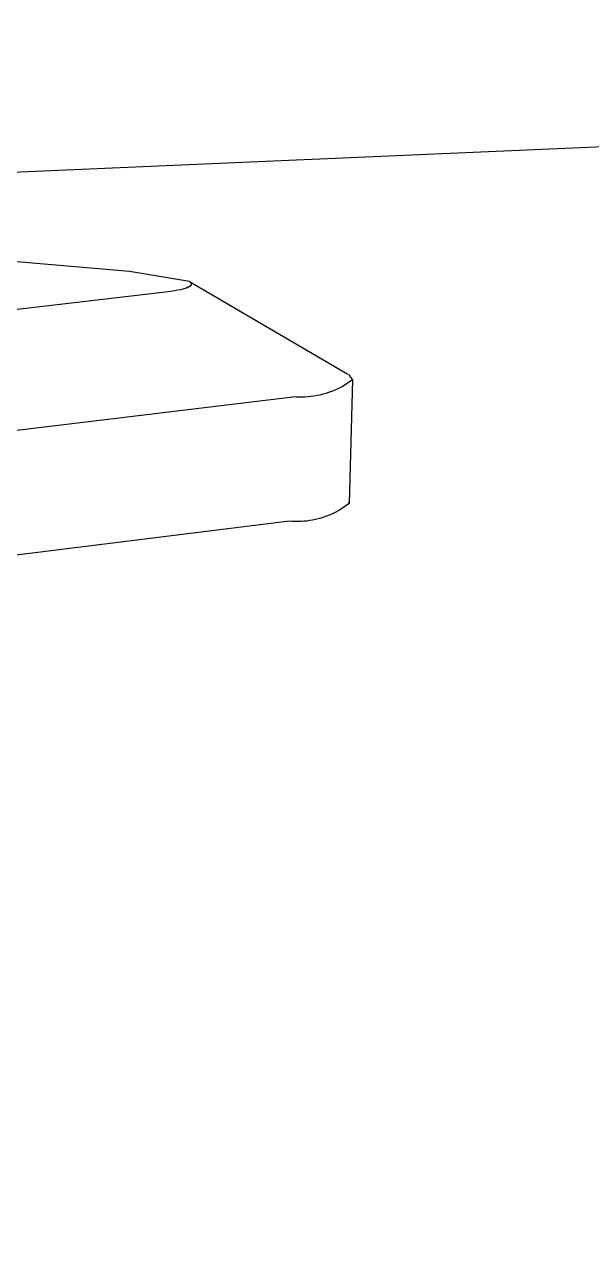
# Model space of a CAD drawing. Header units: millimetres. Extents: x -573 to 3430, y 0 to 3769.
# Drawn here: x 1674.9 to 1684.39, y 373.51 to 394.13 of the extents above; entities that cross this region are included whole.
import ezdxf

# ---------------------------------------------------------------- set-up
doc = ezdxf.new("R2010")
doc.units = ezdxf.units.MM
doc.layers.add('01 Basic thick', color=7, linetype='Continuous', lineweight=35)

msp = doc.modelspace()

# ---------------------------------------------------------------- linework, layer by layer
at = {"layer": '01 Basic thick', "lineweight": -3}
for p, q in [((1663.099, 391.158), (1731.562, 394.128)), ((1676.657, 389.998), (1643.642, 392.822)), ((1677.661, 389.827), (1676.657, 389.998)), ((1677.513, 389.697), (1677.536, 389.702)), ((1677.536, 389.702), (1677.557, 389.708)), ((1677.557, 389.708), (1677.576, 389.713)), ((1677.576, 389.713), (1677.595, 389.719)), ((1677.595, 389.719), (1677.611, 389.724)), ((1677.611, 389.724), (1677.619, 389.727)), ((1677.619, 389.727), (1677.627, 389.73)), ((1677.627, 389.73), (1677.634, 389.732)), ((1677.634, 389.732), (1677.64, 389.735)), ((1677.64, 389.735), (1677.647, 389.738)), ((1677.647, 389.738), (1677.653, 389.741)), ((1677.653, 389.741), (1677.658, 389.744)), ((1677.658, 389.744), (1677.663, 389.747)), ((1677.661, 389.827), (1680.315, 388.275)), ((1677.663, 389.747), (1677.666, 389.748)), ((1677.668, 389.822), (1677.666, 389.824)), ((1677.666, 389.748), (1677.668, 389.749)), ((1677.67, 389.821), (1677.668, 389.822)), ((1677.668, 389.749), (1677.67, 389.751)), ((1677.672, 389.819), (1677.67, 389.821)), ((1677.67, 389.751), (1677.673, 389.752)), ((1677.674, 389.818), (1677.672, 389.819)), ((1677.673, 389.752), (1677.675, 389.754)), ((1677.676, 389.816), (1677.674, 389.818)), ((1677.675, 389.754), (1677.677, 389.755)), ((1677.678, 389.815), (1677.676, 389.816)), ((1677.677, 389.755), (1677.679, 389.757)), ((1677.68, 389.813), (1677.678, 389.815)), ((1677.679, 389.757), (1677.68, 389.758)), ((1677.682, 389.812), (1677.68, 389.813)), ((1677.68, 389.758), (1677.682, 389.76)), ((1677.683, 389.81), (1677.682, 389.812)), ((1677.682, 389.76), (1677.684, 389.761)), ((1677.685, 389.809), (1677.683, 389.81)), ((1677.684, 389.761), (1677.685, 389.763)), ((1677.686, 389.807), (1677.685, 389.809)), ((1677.685, 389.763), (1677.687, 389.764)), ((1677.687, 389.807), (1677.686, 389.807)), ((1677.688, 389.806), (1677.687, 389.807)), ((1677.687, 389.765), (1677.688, 389.766)), ((1677.687, 389.764), (1677.687, 389.765)), ((1677.688, 389.805), (1677.688, 389.806)), ((1677.689, 389.804), (1677.688, 389.805)), ((1677.688, 389.766), (1677.689, 389.767)), ((1677.688, 389.766), (1677.688, 389.766)), ((1677.69, 389.804), (1677.689, 389.804)), ((1677.689, 389.767), (1677.69, 389.768)), ((1677.69, 389.803), (1677.69, 389.804)), ((1677.691, 389.802), (1677.69, 389.803)), ((1677.69, 389.768), (1677.691, 389.769)), ((1677.69, 389.768), (1677.69, 389.768)), ((1677.691, 389.801), (1677.691, 389.802)), ((1677.692, 389.801), (1677.691, 389.801)), ((1677.691, 389.77), (1677.692, 389.771)), ((1677.691, 389.769), (1677.691, 389.77)), ((1677.692, 389.8), (1677.692, 389.801)), ((1677.693, 389.799), (1677.692, 389.8)), ((1677.692, 389.771), (1677.693, 389.772)), ((1677.692, 389.771), (1677.692, 389.771)), ((1677.693, 389.798), (1677.693, 389.799)), ((1677.694, 389.797), (1677.693, 389.798)), ((1677.693, 389.798), (1677.693, 389.798)), ((1677.693, 389.773), (1677.693, 389.774)), ((1677.693, 389.774), (1677.694, 389.774)), ((1677.693, 389.772), (1677.693, 389.773)), ((1677.694, 389.796), (1677.694, 389.797)), ((1677.694, 389.795), (1677.694, 389.796)), ((1677.695, 389.795), (1677.694, 389.795)), ((1677.694, 389.776), (1677.695, 389.777)), ((1677.694, 389.775), (1677.694, 389.776)), ((1677.694, 389.774), (1677.694, 389.775)), ((1677.695, 389.794), (1677.695, 389.795)), ((1677.695, 389.793), (1677.695, 389.794)), ((1677.695, 389.792), (1677.695, 389.793)), ((1677.696, 389.792), (1677.695, 389.792)), ((1677.695, 389.778), (1677.696, 389.779)), ((1677.695, 389.777), (1677.695, 389.778)), ((1677.695, 389.777), (1677.695, 389.777)), ((1677.696, 389.791), (1677.696, 389.792)), ((1677.696, 389.79), (1677.696, 389.791)), ((1677.696, 389.789), (1677.696, 389.79)), ((1677.696, 389.788), (1677.696, 389.789)), ((1677.696, 389.789), (1677.696, 389.789)), ((1677.696, 389.787), (1677.696, 389.788)), ((1677.696, 389.786), (1677.696, 389.787)), ((1677.696, 389.785), (1677.696, 389.786)), ((1677.696, 389.786), (1677.696, 389.786)), ((1677.696, 389.784), (1677.696, 389.785)), ((1677.696, 389.783), (1677.696, 389.784)), ((1677.696, 389.782), (1677.696, 389.783)), ((1677.696, 389.783), (1677.696, 389.783)), ((1677.696, 389.781), (1677.696, 389.782)), ((1677.696, 389.78), (1677.696, 389.781)), ((1677.696, 389.779), (1677.696, 389.78)), ((1677.696, 389.78), (1677.696, 389.78)), ((1578.284, 378.091), (1677.212, 389.65)), ((1677.212, 389.65), (1677.348, 389.667)), ((1677.348, 389.667), (1677.409, 389.677)), ((1677.409, 389.677), (1677.464, 389.687)), ((1677.464, 389.687), (1677.513, 389.697)), ((1680.325, 388.269), (1680.392, 388.183)), ((1680.178, 388.049), (1680.133, 388.027)), ((1680.223, 388.073), (1680.178, 388.049)), ((1680.267, 388.098), (1680.223, 388.073)), ((1680.309, 388.125), (1680.267, 388.098)), ((1680.351, 388.153), (1680.309, 388.125)), ((1680.393, 388.183), (1680.336, 386.111)), ((1680.392, 388.183), (1680.351, 388.153)), ((1580.56, 375.972), (1679.394, 387.896)), ((1679.444, 387.892), (1679.394, 387.896)), ((1679.495, 387.891), (1679.444, 387.892)), ((1679.545, 387.891), (1679.495, 387.891)), ((1679.596, 387.893), (1679.545, 387.891)), ((1679.646, 387.896), (1679.596, 387.893)), ((1679.697, 387.902), (1679.646, 387.896)), ((1679.747, 387.909), (1679.697, 387.902)), ((1679.797, 387.918), (1679.747, 387.909)), ((1679.846, 387.928), (1679.797, 387.918)), ((1679.895, 387.94), (1679.846, 387.928)), ((1679.944, 387.954), (1679.895, 387.94)), ((1679.992, 387.97), (1679.944, 387.954)), ((1680.04, 387.987), (1679.992, 387.97)), ((1680.086, 388.006), (1680.04, 387.987)), ((1680.133, 388.027), (1680.086, 388.006)), ((1680.175, 386.003), (1680.133, 385.979)), ((1680.216, 386.028), (1680.175, 386.003)), ((1680.257, 386.054), (1680.216, 386.028)), ((1680.297, 386.082), (1680.257, 386.054)), ((1680.335, 386.111), (1680.297, 386.082)), ((1680.328, 386.141), (1680.335, 386.111)), ((1679.337, 385.815), (1580.557, 373.509)), ((1679.385, 385.811), (1679.337, 385.815)), ((1679.434, 385.81), (1679.385, 385.811)), ((1679.482, 385.81), (1679.434, 385.81)), ((1679.531, 385.811), (1679.482, 385.81)), ((1679.579, 385.814), (1679.531, 385.811)), ((1679.627, 385.819), (1679.579, 385.814)), ((1679.675, 385.826), (1679.627, 385.819)), ((1679.723, 385.834), (1679.675, 385.826)), ((1679.77, 385.844), (1679.723, 385.834)), ((1679.817, 385.855), (1679.77, 385.844)), ((1679.864, 385.868), (1679.817, 385.855)), ((1679.91, 385.883), (1679.864, 385.868)), ((1679.956, 385.899), (1679.91, 385.883)), ((1680.001, 385.917), (1679.956, 385.899)), ((1680.046, 385.936), (1680.001, 385.917)), ((1680.09, 385.957), (1680.046, 385.936)), ((1680.133, 385.979), (1680.09, 385.957))]:
    msp.add_line(p, q, dxfattribs=at)

doc.saveas('drawing.dxf')
